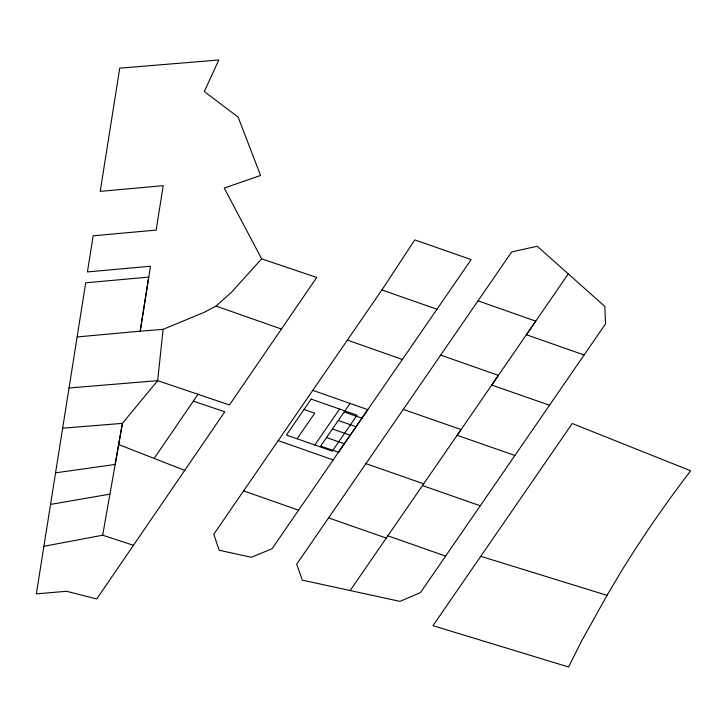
<?xml version="1.0" encoding="UTF-8"?>
<svg xmlns="http://www.w3.org/2000/svg" width="727" height="727" viewBox="0 0 727 727"><rect width="100%" height="100%" fill="white"/><g stroke="black" fill="none" stroke-linecap="round" stroke-linejoin="round"><path stroke-width="1.09" d="M193.337 401.159L224.797 411.8L96.755 598.957L66.511 591.278L36.35 593.859L69.029 388L157.668 380.657L229.468 404.957L316.727 277.46L261.629 258.83L231.522 292.263L216.028 306.094L204.251 312.319L163.093 329.358L157.668 380.657L122.409 423.368L115.139 464.453L55.57 472.841M69.029 388L85.713 282.812L148.726 277.087L140.202 331.185L77.098 336.946M43.884 546.313L102.689 535.208L122.409 423.368L62.631 428.194M607.027 595.331L581.773 640.66L568.578 667.004L432.983 625.674L572.24 423.514L690.65 470.787A1143.725 859.241 -27.7 0 0 621.567 570.868L607.027 595.331L480.756 556.319M118.665 444.56L154.142 458.428L197.998 394.316M312.792 390.344L367.807 409.655L272.025 548.794L251.397 557.264L219.172 550.248L213.793 534.227L382.993 288.328L414.781 239.883L471.151 259.594L338.418 452.294L320.662 446.06L350.05 403.421M328.568 517.897L296.707 564.179L302.268 580.128L399.977 601.383L420.479 592.596L605.527 323.878L604.8 306.385L537.226 246.253L511.69 251.942L328.568 517.897L386.282 538.071L461.063 429.575L403.267 409.401M350.15 590.569L386.282 538.071M568.296 273.879L526.393 334.729L584.09 355.003M297.079 438.763L314.718 413.19L304.059 409.446M314.836 444.997L339.6 409.074M50.554 504.42L109.913 494.124M163.093 329.358L140.202 331.185L150.48 266.227L87.422 271.943L93.165 235.812L156.178 230.086L163.193 185.658L100.217 191.374L119.746 68.156L218.809 59.996L204.278 91.529L238.129 117.129L260.575 175.461L224.261 188.066L261.629 258.83M102.689 535.208L133.486 545.323M381.866 289.946L437.009 309.257M549.521 405.221L491.725 385.056L535.744 321.152L478.021 300.833M514.907 455.475L457.156 435.309L498.377 375.377L440.689 355.103M365.945 463.635L423.687 483.837M422.496 485.563L480.202 505.774M347.361 340.091L402.404 359.474M216.028 306.094L281.431 329.031M344.171 411.955L361.928 418.189M338.291 420.479L356.048 426.713M332.421 429.003L350.178 435.237M326.541 437.527L344.298 443.761M278.177 440.598L333.193 459.918M387.882 535.817L445.615 556.1M243.645 490.889L298.615 510.209M154.142 458.428L184.722 470.36M311.192 399.105L286.429 435.028L332.312 451.131L357.075 415.208L311.192 399.105"/></g></svg>
